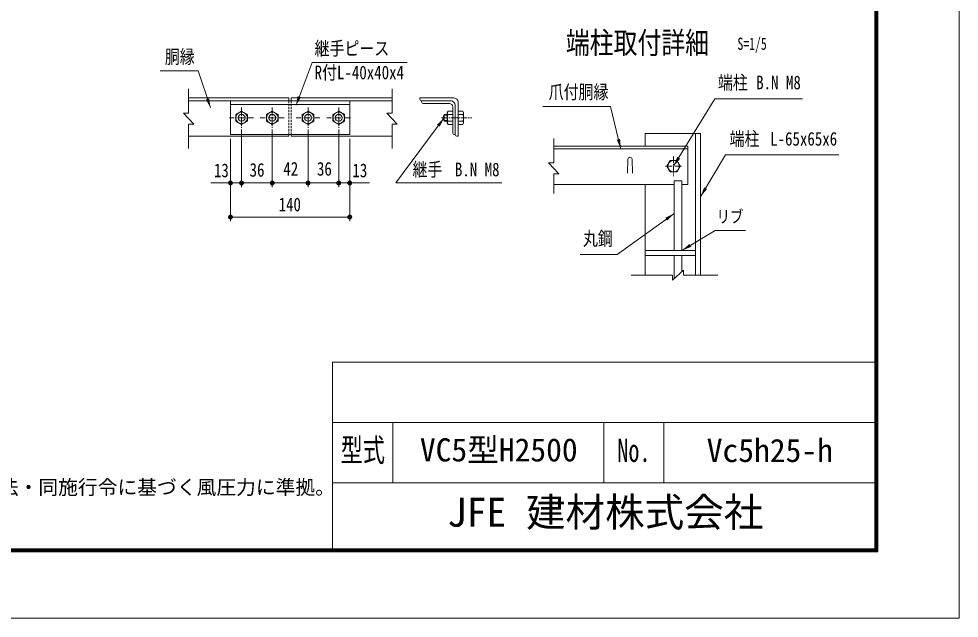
# Model space of a CAD drawing. Units: millimetres, scale not verified, with parts at other scales. Extents: x -4455 to 4455, y -3150 to 3150.
# Drawn here: x 1145 to 4455, y -3150 to -1039 of the extents above; entities that cross this region are included whole.
import ezdxf
from ezdxf.enums import TextEntityAlignment as Align

# ---------------------------------------------------------------- set-up
doc = ezdxf.new("R2010")
doc.units = ezdxf.units.MM
doc.header["$LTSCALE"] = 30
doc.linetypes.add('USER2', pattern=[1.125, 0.75, -0.125, 0.125, -0.125])
doc.linetypes.add('USER5', pattern=[0.375, 0.25, -0.125])
for name, color, linetype, lineweight in [('0-0_D-STR-TXT', 3, 'Continuous', 13), ('0-1_D-STR2', 2, 'Continuous', 13), ('0-2_D-STR-DIM', 4, 'Continuous', 13), ('0-3_D-BMK', 2, 'USER2', 13), ('0-4_D-STR1', 1, 'Continuous', 18), ('0-5_D-STR3', 3, 'Continuous', 13), ('0-A_SUNPOU', 1, 'Continuous', 18), ('0-B_7詳細', 3, 'Continuous', 18), ('1-0_D-TTL', 7, 'Continuous', 9)]:
    doc.layers.add(name, color=color, linetype=linetype, lineweight=lineweight)
doc.layers.add('0-8_D-TTL-TXT', color=7, linetype='Continuous')
doc.styles.add('ＭＳ ゴシック', font='')
doc.styles.get('ＭＳ ゴシック').set_extended_font_data('MS Gothic')

# ---------------------------------------------------------------- blocks, each defined once
blk = doc.blocks.new('M1')
at = {"layer": '0-A_SUNPOU'}
blk.add_line((-7.5, 0), (-57.86, 0), dxfattribs=at)
for points in [[(0, 0), (-7.5, 0), (-7.44, 0.94)], [(0, 0), (-7.44, -0.94), (-7.5, 0)], [(0, 0), (-7.44, 0.94), (-7.26, 1.87)], [(0, 0), (-7.26, -1.87), (-7.44, -0.94)], [(0, 0), (-7.26, 1.87), (-6.97, 2.76)], [(0, 0), (-6.97, -2.76), (-7.26, -1.87)], [(0, 0), (-6.97, 2.76), (-6.57, 3.61)], [(0, 0), (-6.57, -3.61), (-6.97, -2.76)], [(0, 0), (-6.57, 3.61), (-6.07, 4.41)], [(0, 0), (-6.07, -4.41), (-6.57, -3.61)], [(0, 0), (-6.07, 4.41), (-5.47, 5.13)], [(0, 0), (-5.47, -5.13), (-6.07, -4.41)], [(0, 0), (-5.47, 5.13), (-4.78, 5.78)], [(0, 0), (-4.78, -5.78), (-5.47, -5.13)], [(0, 0), (-4.78, 5.78), (-4.02, 6.33)], [(0, 0), (-4.02, -6.33), (-4.78, -5.78)], [(0, 0), (-4.02, 6.33), (-3.19, 6.79)], [(0, 0), (-3.19, -6.79), (-4.02, -6.33)], [(0, 0), (-3.19, 6.79), (-2.32, 7.13)], [(0, 0), (-2.32, -7.13), (-3.19, -6.79)], [(0, 0), (-2.32, 7.13), (-1.41, 7.37)], [(0, 0), (-1.41, -7.37), (-2.32, -7.13)], [(0, 0), (-1.41, 7.37), (-0.47, 7.49)], [(0, 0), (-0.47, -7.49), (-1.41, -7.37)], [(0, 0), (-0.47, 7.49), (0.47, 7.49)], [(0, 0), (0.47, -7.49), (-0.47, -7.49)], [(0, 0), (0.47, 7.49), (1.41, 7.37)], [(0, 0), (1.41, 7.37), (2.32, 7.13)], [(0, 0), (2.32, 7.13), (3.19, 6.79)], [(0, 0), (3.19, 6.79), (4.02, 6.33)], [(0, 0), (4.02, 6.33), (4.78, 5.78)], [(0, 0), (4.78, 5.78), (5.47, 5.13)], [(0, 0), (5.47, 5.13), (6.07, 4.41)], [(0, 0), (6.07, 4.41), (6.57, 3.61)], [(0, 0), (6.57, 3.61), (6.97, 2.76)], [(0, 0), (6.97, 2.76), (7.26, 1.87)], [(0, 0), (7.26, 1.87), (7.44, 0.94)], [(0, 0), (7.44, 0.94), (7.5, 0)], [(0, 0), (1.41, -7.37), (0.47, -7.49)], [(0, 0), (2.32, -7.13), (1.41, -7.37)], [(0, 0), (3.19, -6.79), (2.32, -7.13)], [(0, 0), (4.02, -6.33), (3.19, -6.79)], [(0, 0), (4.78, -5.78), (4.02, -6.33)], [(0, 0), (5.47, -5.13), (4.78, -5.78)], [(0, 0), (6.07, -4.41), (5.47, -5.13)], [(0, 0), (6.57, -3.61), (6.07, -4.41)], [(0, 0), (6.97, -2.76), (6.57, -3.61)], [(0, 0), (7.26, -1.87), (6.97, -2.76)], [(0, 0), (7.44, -0.94), (7.26, -1.87)], [(0, 0), (7.5, 0), (7.44, -0.94)]]:
    blk.add_solid(points, dxfattribs=at)

msp = doc.modelspace()

# ---------------------------------------------------------------- linework, layer by layer
at = {"layer": '0-0_D-STR-TXT', "color": 7, "lineweight": 9}
for points in [[(1642.1, -1222.09), (1775.47, -1222.09), (1819.18, -1351.24)], [(3903.38, -1320.25), (3594.36, -1320.25), (3450.94, -1556.04)], [(2989.91, -1347.55), (3227.14, -1347.55), (3263.24, -1494.77)], [(2844.94, -1616.51), (2472.16, -1616.51), (2640.72, -1389.38)], [(4031.25, -1518.25), (3632.72, -1518.25), (3545.93, -1663.14)], [(3121.24, -1869.54), (3251.24, -1869.54), (3450.2, -1725.63)], [(3703.05, -1784.38), (3596.49, -1784.38), (3481.04, -1853.31)]]:
    msp.add_lwpolyline(points, dxfattribs=at)
at = {"layer": '0-0_D-STR-TXT'}
msp.add_lwpolyline([(2511.7, -1192.77), (2176.75, -1192.77), (2120.66, -1343.33)], dxfattribs=at)
at = {"layer": '0-0_D-STR-TXT', "color": 7}
for points in [[(1819.92, -1353.42), (1803.19, -1322.66), (1814.53, -1318.82)], [(2642.1, -1387.53), (2626.35, -1418.81), (2616.72, -1411.67)], [(3263.79, -1497.01), (3249.75, -1464.93), (3261.39, -1462.07)], [(3449.75, -1558.01), (3462.56, -1525.42), (3472.8, -1531.65)], [(3544.75, -1665.12), (3557.34, -1632.44), (3567.62, -1638.6)], [(3452.06, -1724.28), (3427.62, -1749.35), (3420.6, -1739.65)], [(3479.06, -1854.49), (3505.61, -1831.66), (3511.76, -1841.95)]]:
    msp.add_solid(points, dxfattribs=at)
at = {"layer": '0-0_D-STR-TXT'}
msp.add_solid([(2119.86, -1345.48), (2126.29, -1311.06), (2137.51, -1315.24)], dxfattribs=at)
at = {"layer": '0-1_D-STR2', "color": 7, "lineweight": 9}
for p, q in [((3452.06, -1854.49), (3452.06, -1609.07)), ((3479.06, -1854.49), (3479.06, -1609.07)), ((3452.06, -1953.7), (3452.06, -1872.49)), ((3479.06, -1928.63), (3479.06, -1872.49))]:
    msp.add_line(p, q, dxfattribs=at)
at = {"layer": '0-2_D-STR-DIM'}
for p, q in [((1742.39, -1371.44), (1742.39, -1285.86)), ((2458.66, -1371.44), (2458.66, -1285.86)), ((2440.66, -1371.44), (2476.66, -1410.21)), ((2458.66, -1371.44), (2440.66, -1371.44)), ((1742.39, -1410.21), (1742.39, -1495.41)), ((1742.39, -1410.21), (1760.39, -1410.21)), ((2458.66, -1410.21), (2458.66, -1495.41)), ((2458.66, -1410.21), (2476.66, -1410.21)), ((3027.83, -1545.57), (3027.83, -1459.99)), ((3009.83, -1545.57), (3045.83, -1584.34)), ((3027.83, -1545.57), (3009.83, -1545.57)), ((3027.83, -1584.34), (3027.83, -1654.53)), ((3027.83, -1584.34), (3045.83, -1584.34)), ((3445.43, -1941.86), (3299.98, -1941.86)), ((3445.43, -1959.86), (3484.2, -1923.86)), ((3445.43, -1941.86), (3445.43, -1959.86)), ((3484.2, -1941.86), (3484.2, -1923.86)), ((3484.2, -1941.86), (3605.25, -1941.86))]:
    msp.add_line(p, q, dxfattribs=at)
at = {"layer": '0-2_D-STR-DIM', "color": 1, "lineweight": 18}
for p, q in [((1928.72, -1428.59), (1928.72, -1632.1)), ((1928.72, -1428.59), (1928.72, -1632.1)), ((2036.72, -1428.59), (2036.72, -1632.1)), ((2036.72, -1428.59), (2036.72, -1632.1)), ((2162.72, -1428.59), (2162.72, -1632.1)), ((2162.72, -1428.59), (2162.72, -1632.1)), ((2270.72, -1428.59), (2270.72, -1632.1)), ((2270.72, -1428.59), (2270.72, -1632.1)), ((1889.72, -1461.78), (1889.72, -1752.1)), ((1889.72, -1461.78), (1889.72, -1632.1)), ((2309.72, -1461.78), (2309.72, -1752.1)), ((2309.72, -1461.78), (2309.72, -1632.1)), ((1855.22, -1617.1), (1820.72, -1617.1)), ((1928.72, -1617.1), (1889.72, -1617.1)), ((2002.22, -1617.1), (1963.22, -1617.1)), ((1963.22, -1617.1), (1997.72, -1617.1)), ((2071.22, -1617.1), (2128.22, -1617.1)), ((2197.22, -1617.1), (2236.22, -1617.1)), ((2236.22, -1617.1), (2201.72, -1617.1)), ((2270.72, -1617.1), (2309.72, -1617.1)), ((2344.22, -1617.1), (2378.72, -1617.1)), ((1924.22, -1737.1), (2275.22, -1737.1))]:
    msp.add_line(p, q, dxfattribs=at)
at = {"layer": '0-2_D-STR-DIM'}
msp.add_lwpolyline([(1742.39, -1371.44), (1724.39, -1371.44), (1760.39, -1410.21)], dxfattribs=at)
at = {"layer": '0-3_D-BMK'}
for p, q in [((1928.72, -1351.59), (1928.72, -1423.34)), ((2036.72, -1351.59), (2036.72, -1423.34)), ((2162.72, -1351.59), (2162.72, -1423.34)), ((2270.72, -1351.59), (2270.72, -1423.34)), ((1970.41, -1387.53), (1886.81, -1387.53)), ((2078.41, -1387.53), (1994.81, -1387.53)), ((2204.41, -1387.53), (2120.81, -1387.53)), ((2312.41, -1387.53), (2228.81, -1387.53)), ((2633.2, -1387.53), (2739.24, -1387.53)), ((3449.75, -1523.82), (3449.75, -1593.21)), ((3421.19, -1558.01), (3478.31, -1558.01))]:
    msp.add_line(p, q, dxfattribs=at)
at = {"layer": '0-4_D-STR1'}
for p, q in [((2095.52, -1317.78), (1742.39, -1317.78)), ((2458.66, -1317.78), (2103.92, -1317.78)), ((2676.45, -1317.78), (2556.45, -1317.78)), ((2556.45, -1317.78), (2556.45, -1322.28)), ((2458.66, -1328.28), (1742.39, -1328.28)), ((2667.45, -1328.28), (2562.45, -1328.28)), ((2680.95, -1446.78), (2680.95, -1341.78)), ((2691.45, -1452.78), (2691.45, -1332.78)), ((2095.52, -1452.78), (1742.39, -1452.78)), ((2458.66, -1452.78), (2103.92, -1452.78)), ((2691.45, -1452.78), (2686.95, -1452.78)), ((3349.75, -1443.01), (3544.75, -1443.01)), ((3349.75, -1488.01), (3349.75, -1443.01)), ((3526.75, -1941.86), (3526.75, -1443.01)), ((3544.75, -1941.86), (3544.75, -1443.01)), ((3027.83, -1488.01), (3499.75, -1488.01)), ((3027.83, -1497.01), (3499.75, -1497.01)), ((3027.83, -1623.01), (3452.06, -1623.01)), ((3349.75, -1941.86), (3349.75, -1623.01))]:
    msp.add_line(p, q, dxfattribs=at)
at = {"layer": '0-4_D-STR1', "linetype": 'USER5'}
for p, q in [((2095.52, -1326.78), (2095.52, -1446.78)), ((2103.92, -1326.78), (2103.92, -1446.78))]:
    msp.add_line(p, q, dxfattribs=at)
at = {"layer": '0-4_D-STR1'}
for centre, radius, start, end in [((2562.45, -1322.28), 6, 180, 270), ((2676.45, -1332.78), 15, 0, 90), ((2686.95, -1446.78), 6, 180, 270)]:
    msp.add_arc(centre, radius, start, end, dxfattribs=at)
at = {"layer": '0-5_D-STR3'}
for p, q in [((1889.72, -1328.28), (1889.72, -1446.78)), ((2309.72, -1340.28), (1889.72, -1340.28)), ((2309.72, -1328.28), (2309.72, -1446.78)), ((2562.45, -1328.28), (2562.45, -1331.28)), ((2568.45, -1337.28), (2661.45, -1337.28)), ((2671.95, -1347.78), (2671.95, -1440.78)), ((2642.1, -1399.53), (2642.1, -1375.53)), ((2652.75, -1375.53), (2642.1, -1375.53)), ((2652.75, -1405.29), (2652.75, -1369.77)), ((2654.81, -1375.53), (2671.95, -1375.53)), ((2671.95, -1411.05), (2671.95, -1364.01)), ((2707.26, -1364.01), (2691.45, -1364.01)), ((2691.45, -1364.01), (2691.45, -1411.05)), ((2707.26, -1375.53), (2691.45, -1375.53)), ((2710.65, -1369.89), (2707.26, -1364.01)), ((2652.75, -1399.53), (2642.1, -1399.53)), ((2652.75, -1405.29), (2656.08, -1411.05)), ((2654.81, -1399.53), (2671.95, -1399.53)), ((2656.08, -1411.05), (2671.95, -1411.05)), ((2707.26, -1399.53), (2691.45, -1399.53)), ((2707.26, -1411.05), (2691.45, -1411.05)), ((2309.72, -1446.78), (1889.72, -1446.78)), ((2680.95, -1446.78), (2677.95, -1446.78)), ((3526.75, -1854.49), (3349.75, -1854.49)), ((3526.75, -1872.49), (3349.75, -1872.49))]:
    msp.add_line(p, q, dxfattribs=at)
at = {"layer": '0-5_D-STR3', "color": 1}
for p, q in [((2652.75, -1377.93), (2640.88, -1377.93)), ((2652.75, -1397.13), (2640.88, -1397.13))]:
    msp.add_line(p, q, dxfattribs=at)
at = {"layer": '0-5_D-STR3'}
for points in [[(1928.72, -1364.01), (1908.35, -1375.77), (1908.35, -1399.29), (1928.72, -1411.05), (1949.09, -1399.29), (1949.09, -1375.77)], [(2036.72, -1364.01), (2016.35, -1375.77), (2016.35, -1399.29), (2036.72, -1411.05), (2057.09, -1399.29), (2057.09, -1375.77)], [(2162.72, -1364.01), (2142.35, -1375.77), (2142.35, -1399.29), (2162.72, -1411.05), (2183.09, -1399.29), (2183.09, -1375.77)], [(2270.72, -1364.01), (2250.35, -1375.77), (2250.35, -1399.29), (2270.72, -1411.05), (2291.09, -1399.29), (2291.09, -1375.77)], [(3473.27, -1558.01), (3461.51, -1537.64), (3437.99, -1537.64), (3426.23, -1558.01), (3437.99, -1578.38), (3461.51, -1578.38)]]:
    msp.add_lwpolyline(points, close=True, dxfattribs=at)
for points in [[(2652.75, -1369.77), (2656.08, -1364.01), (2671.95, -1364.01)], [(2710.65, -1369.89), (2710.65, -1405.17), (2707.26, -1411.05)]]:
    msp.add_lwpolyline(points, dxfattribs=at)
for centre, radius in [((1928.72, -1387.53), 20.4), ((1928.72, -1387.53), 12), ((2036.72, -1387.53), 20.4), ((2036.72, -1387.53), 12), ((2162.72, -1387.53), 20.4), ((2162.72, -1387.53), 12), ((2270.72, -1387.53), 20.4), ((2270.72, -1387.53), 12), ((3449.75, -1558.01), 20.4)]:
    msp.add_circle(centre, radius, dxfattribs=at)
for centre, radius, start, end in [((2568.45, -1331.28), 6, 180, 270), ((2659.95, -1349.28), 12, 0, 90), ((2662.88, -1387.53), 24, 150, 210), ((2661.84, -1369.77), 9.09, 180, 219.3382), ((2688.75, -1387.53), 36, 160.52878, 199.47122), ((2704.78, -1370.2), 5.88, 294.94299, 2.968), ((2687.75, -1387.53), 22.91, 328.40741, 31.59259), ((2661.84, -1405.29), 9.09, 140.6618, 180), ((2704.78, -1404.87), 5.88, 357.032, 65.05701), ((2677.95, -1440.78), 6, 180, 270)]:
    msp.add_arc(centre, radius, start, end, dxfattribs=at)
at = {"layer": '0-B_7詳細', "color": 7, "lineweight": 9}
for p, q in [((2095.52, -1326.78), (2095.52, -1317.78)), ((2103.92, -1326.78), (2103.92, -1317.78)), ((2562.45, -1328.28), (2667.45, -1328.28)), ((2095.52, -1452.78), (2095.52, -1446.78)), ((2103.92, -1452.78), (2103.92, -1446.78)), ((3499.75, -1488.01), (3394.75, -1488.01)), ((3417.25, -1488.01), (3417.55, -1488.01)), ((3499.75, -1623.01), (3499.75, -1488.01)), ((3287.14, -1582.84), (3288.94, -1533.64)), ((3305.14, -1582.84), (3303.34, -1533.64)), ((3452.06, -1609.07), (3479.06, -1609.07)), ((3479.06, -1623.01), (3499.75, -1623.01))]:
    msp.add_line(p, q, dxfattribs=at)
for centre, radius, end in [((2665.95, -1343.28), 15, 90), ((3296.14, -1533.64), 7.2, 180)]:
    msp.add_arc(centre, radius, 0, end, dxfattribs=at)
at = {"layer": '1-0_D-TTL'}
for p, q in [((2248.93, -2248.42), (2248.93, -2906.04)), ((2248.93, -2248.42), (4158.15, -2248.42)), ((2248.93, -2460.56), (4158.15, -2460.56)), ((2461.07, -2460.56), (2461.07, -2672.69)), ((3203.54, -2460.56), (3203.54, -2672.69)), ((3415.68, -2460.56), (3415.68, -2672.69)), ((2248.93, -2672.69), (4158.15, -2672.69))]:
    msp.add_line(p, q, dxfattribs=at)
at = {"layer": '1-0_D-TTL', "color": 2, "lineweight": 18}
msp.add_lwpolyline([(-4454.55, 3150.43), (4455.14, 3150.43), (4455.14, -3150), (-4454.55, -3150)], close=True, dxfattribs=at)
at = {"layer": '1-0_D-TTL'}
for points in [[(-4168.17, 2917.08), (4168.76, 2917.08), (4168.76, -2916.65), (-4168.17, -2916.65)], [(-4165.52, 2914.43), (4166.11, 2914.43), (4166.11, -2914), (-4165.52, -2914)], [(-4162.87, 2911.78), (4163.46, 2911.78), (4163.46, -2911.34), (-4162.87, -2911.34)], [(-4160.21, 2909.13), (4160.81, 2909.13), (4160.81, -2908.69), (-4160.21, -2908.69)], [(-4157.56, 2906.48), (4158.15, 2906.48), (4158.15, -2906.04), (-4157.56, -2906.04)]]:
    msp.add_lwpolyline(points, close=True, dxfattribs=at)

# ---------------------------------------------------------------- block references
at = {"layer": '0-2_D-STR-DIM', "xscale": 1.15, "yscale": 1.15}
for p in [(1889.72, -1617.1), (2036.72, -1617.1), (2162.72, -1617.1), (2270.72, -1617.1), (2270.72, -1617.1), (2309.72, -1737.1)]:
    msp.add_blockref('M1', p, dxfattribs=at)
at = {"layer": '0-2_D-STR-DIM', "xscale": 1.15, "yscale": 1.15, "rotation": 180}
for p in [(1928.72, -1617.1), (1928.72, -1617.1), (2036.72, -1617.1), (2162.72, -1617.1), (2309.72, -1617.1), (1889.72, -1737.1)]:
    msp.add_blockref('M1', p, dxfattribs=at)

# ---------------------------------------------------------------- texts
at = {"layer": '0-0_D-STR-TXT', "style": 'ＭＳ ゴシック', "width": 0.8}
for s, height, p in [('継手ピース', 48.17, (2185.92, -1181.71)), ('胴縁', 48.17, (1658.59, -1210.81)), ('R付L-40x40x4', 48.17, (2185.92, -1266.35)), ('端柱', 48.17, (3605.62, -1301.68)), ('B.N M8', 48.17, (3740.43, -1301.68)), ('爪付胴縁', 48.17, (3010.03, -1334.9)), ('端柱', 48.17, (3646.8, -1500.02)), ('L-65x65x6', 48.17, (3789.62, -1500.02)), ('継手', 48.17, (2530.56, -1608.01)), ('B.N M8', 48.17, (2679.76, -1608.01)), ('リブ', 43.33, (3601.12, -1770.11)), ('丸鋼', 48.17, (3130.6, -1851.55))]:
    msp.add_text(s, height=height, dxfattribs=at).set_placement(p, align=Align.BOTTOM_LEFT)
at = {"layer": '0-2_D-STR-DIM', "color": 3, "style": 'ＭＳ ゴシック', "width": 0.8}
for s, p in [('13', (1831.4, -1611.26)), ('36', (1956.98, -1609.38)), ('42', (2075.89, -1605.62)), ('36', (2194.2, -1605.62)), ('13', (2319.02, -1611.26)), ('140', (2059.2, -1731.35))]:
    msp.add_text(s, height=48.17, dxfattribs=at).set_placement(p, align=Align.BOTTOM_LEFT)
at = {"layer": '0-8_D-TTL-TXT', "style": 'ＭＳ ゴシック'}
for s, height, width, p in [('端柱取付詳細', 76.98, 0.8, (3070.38, -1185)), ('型式', 81.6, 0.7, (2277.81, -2623.03)), ('No.', 81.6, 0.7, (3251.72, -2624.32))]:
    msp.add_text(s, height=height, dxfattribs=dict(at, width=width)).set_placement(p, align=Align.BOTTOM_LEFT)
at = {"layer": '0-8_D-TTL-TXT', "color": 3, "style": 'ＭＳ ゴシック', "width": 0.7}
msp.add_text('S=1/5', height=43.33, dxfattribs=at).set_placement((3674.47, -1161.28), align=Align.BOTTOM_LEFT)
at = {"layer": '0-8_D-TTL-TXT', "style": 'ＭＳ ゴシック'}
for s, height, p in [('VC5型H2500', 81.6, (2556.64, -2622.38)), ('Vc5h25-h', 81.6, (3566.38, -2624.32)), ('（設計条件）風荷重：昭和57年改正 建築基準法・同施行令に基づく風圧力に準拠。', 51.03, (-352.33, -2729.55)), ('JFE 建材株式会社', 102.1, (2652.21, -2858.26))]:
    msp.add_text(s, height=height, dxfattribs=at).set_placement(p, align=Align.BOTTOM_LEFT)

doc.saveas('drawing.dxf')
